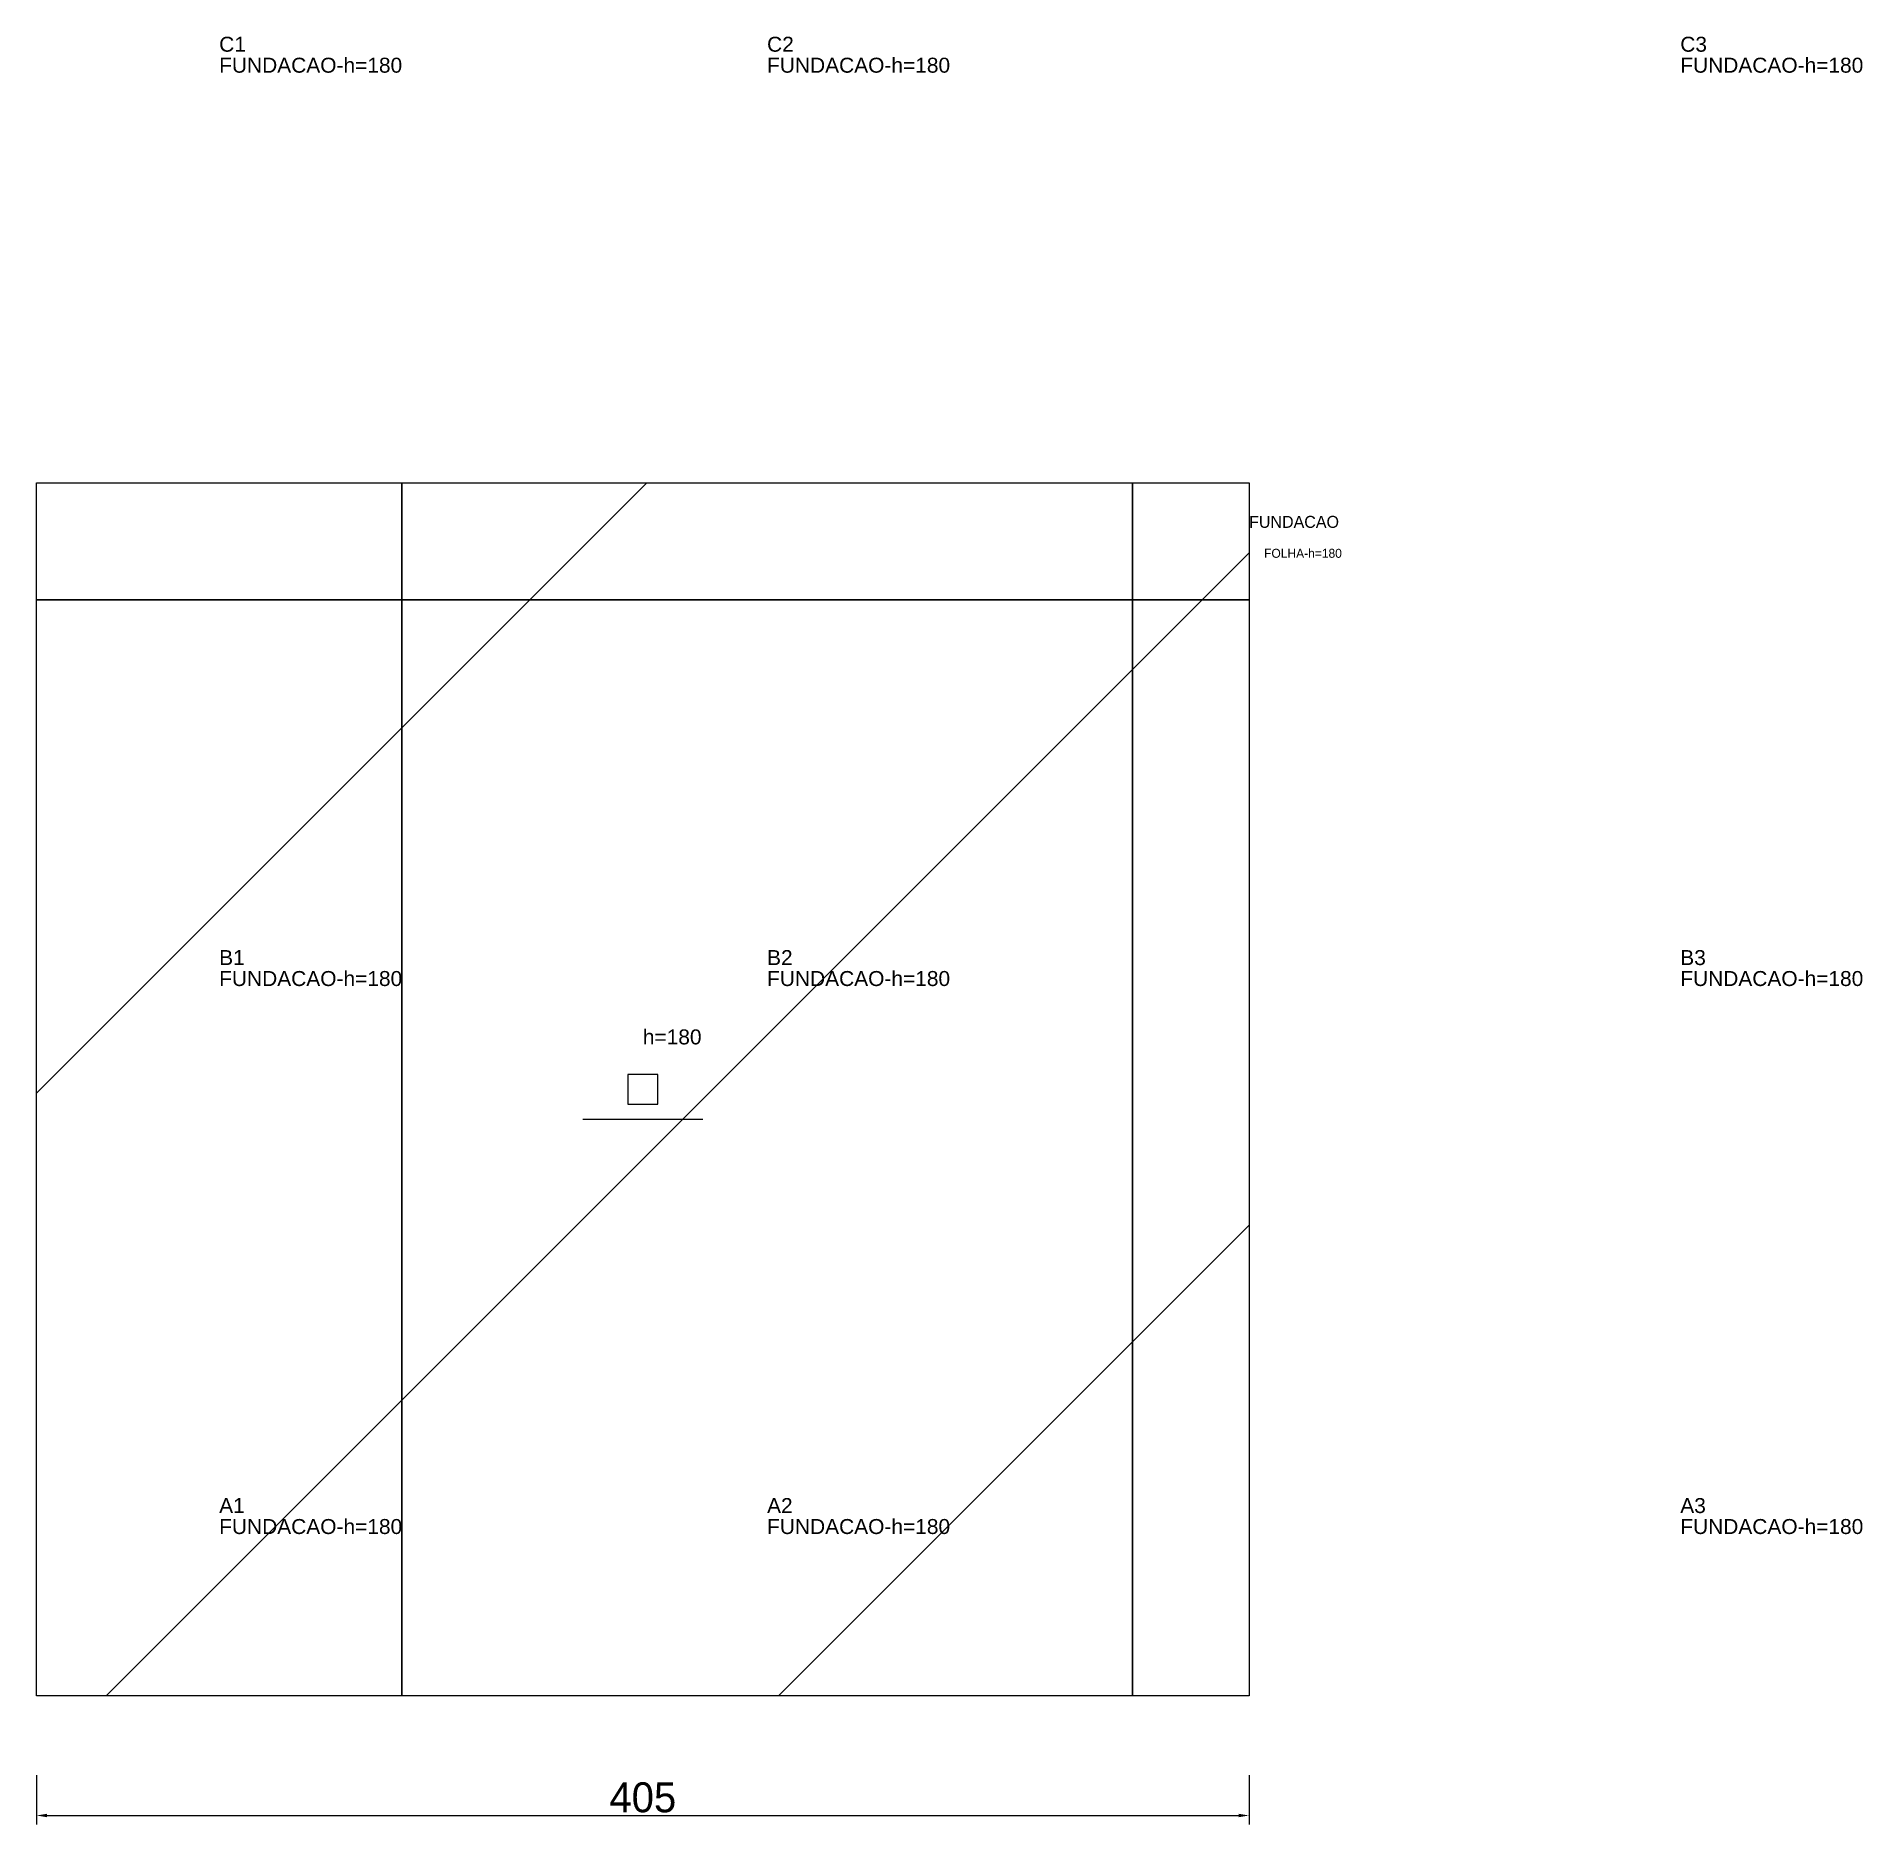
# Model space of a CAD drawing. Header units: metres. Extents: x 222 to 832, y -246 to 351.
import ezdxf

# ---------------------------------------------------------------- set-up
doc = ezdxf.new("R2010")
doc.units = ezdxf.units.M
for name, color, linetype in [('3', 3, 'CONTINUOUS'), ('AUX00', 7, 'CONTINUOUS'), ('COTA', 241, 'CONTINUOUS'), ('FOLHA', 255, 'CONTINUOUS'), ('Hachura', 251, 'CONTINUOUS'), ('NOMENCLATURA', 7, 'CONTINUOUS'), ('Nível', 160, 'CONTINUOUS'), ('Painéis', 200, 'CONTINUOUS'), ('Pilares', 5, 'CONTINUOUS'), ('SARR_2.2x7', 40, 'CONTINUOUS')]:
    doc.layers.add(name, color=color, linetype=linetype)
doc.styles.add('ARIAL', font='Arial.ttf')
doc.styles.add('STR_STANDARD', font='arial.ttf')
doc.dimstyles.new('EZ DXF', dxfattribs={"dimtxt": 10, "dimasz": 3.5, "dimexe": 3, "dimexo": 1.5, "dimgap": 1, "dimtad": 1, "dimdec": 1, "dimdsep": 46, "dimcen": 2.5, "dimazin": 3, "dimtfac": 1, "dimtmove": 0, "dimatfit": 3})

msp = doc.modelspace()

# ---------------------------------------------------------------- hatches: boundary and pattern name
at = {"layer": 'Hachura'}
h = msp.add_hatch(dxfattribs=at)
h.set_pattern_fill('ANSI31', scale=50)
h.paths.add_polyline_path([(627.2, 201.5), (627.2, -203.5), (222.2, -203.5), (222.2, 201.5)])
h = msp.add_hatch(dxfattribs=at)
h.set_pattern_fill('ANSI31', scale=50)
h.paths.add_polyline_path([(627.2, 201.5), (627.2, -203.5), (222.2, -203.5), (222.2, 201.5)])

# ---------------------------------------------------------------- linework, layer by layer
at = {"layer": '3'}
for points in [[(344.2, -203.5), (344.2, 201.5)], [(344.2, -203.5), (344.2, 201.5)], [(588.2, -203.5), (588.2, 201.5)], [(588.2, -203.5), (588.2, 201.5)], [(222.2, 162.5), (627.2, 162.5)], [(222.2, 162.5), (627.2, 162.5)]]:
    msp.add_lwpolyline(points, close=True, dxfattribs=at)
at = {"layer": 'Painéis', "color": 200}
for p, q in [((222.2, -203.5), (222.2, 201.5)), ((222.2, 201.5), (627.2, 201.5)), ((222.2, -203.5), (222.2, 201.5)), ((222.2, 201.5), (627.2, 201.5)), ((627.2, 201.5), (627.2, -203.5)), ((627.2, 201.5), (627.2, -203.5)), ((627.2, -203.5), (222.2, -203.5)), ((627.2, -203.5), (222.2, -203.5))]:
    msp.add_line(p, q, dxfattribs=at)
at = {"layer": 'Pilares'}
msp.add_lwpolyline([(419.7, -6), (429.7, -6), (429.7, 4), (419.7, 4)], close=True, dxfattribs=at)
msp.add_lwpolyline([(419.7, -6), (429.7, -6), (429.7, 4), (419.7, 4)], close=True, dxfattribs=at)
at = {"layer": 'SARR_2.2x7'}
msp.add_line((404.7, -11), (444.7, -11), dxfattribs=at)
msp.add_line((404.7, -11), (444.7, -11), dxfattribs=at)

# ---------------------------------------------------------------- texts
at = {"layer": '3', "style": 'STR_STANDARD'}
for s, p in [('C1', (283.2, 345.5)), ('C1', (283.2, 345.5)), ('C2', (466.2, 345.5)), ('C2', (466.2, 345.5)), ('C3', (771.2, 345.5)), ('C3', (771.2, 345.5)), ('B1', (283.2, 40.5)), ('B1', (283.2, 40.5)), ('B2', (466.2, 40.5)), ('B2', (466.2, 40.5)), ('B3', (771.2, 40.5)), ('B3', (771.2, 40.5)), ('A1', (283.2, -142.5)), ('A1', (283.2, -142.5)), ('A2', (466.2, -142.5)), ('A2', (466.2, -142.5)), ('A3', (771.2, -142.5)), ('A3', (771.2, -142.5))]:
    msp.add_text(s, height=5, dxfattribs=at).set_placement(p)
at = {"layer": 'AUX00', "style": 'STR_STANDARD'}
for p in [(283.2, 338.5), (283.2, 338.5), (466.2, 338.5), (466.2, 338.5), (771.2, 338.5), (771.2, 338.5), (283.2, 33.5), (283.2, 33.5), (466.2, 33.5), (466.2, 33.5), (771.2, 33.5), (771.2, 33.5), (283.2, -149.5), (283.2, -149.5), (466.2, -149.5), (466.2, -149.5), (771.2, -149.5), (771.2, -149.5)]:
    msp.add_text('FUNDACAO-h=180', height=5, dxfattribs=at).set_placement(p)
at = {"layer": 'FOLHA'}
msp.add_text('FOLHA-h=180', height=3, dxfattribs=at).set_placement((632.2, 176.5))
msp.add_text('FOLHA-h=180', height=3, dxfattribs=at).set_placement((632.2, 176.5))
at = {"layer": 'NOMENCLATURA', "insert": (424.7, 19), "char_height": 5, "attachment_point": 1, "style": 'ARIAL'}
msp.add_mtext('h=180', dxfattribs=at)
msp.add_mtext('h=180', dxfattribs=at)
at = {"layer": 'Nível'}
msp.add_text('FUNDACAO', height=4, dxfattribs=at).set_placement((627.2, 186.5))
msp.add_text('FUNDACAO', height=4, dxfattribs=at).set_placement((627.2, 186.5))

# ---------------------------------------------------------------- dimensions: what is measured, and where the dimension line sits
at = {"layer": 'COTA'}
msp.add_linear_dim(base=(222.2, -243.5), p1=(222.2, -228.5), p2=(627.2, -228.5), dimstyle='EZ DXF', dxfattribs=at).render()
msp.add_linear_dim(base=(222.2, -243.5), p1=(222.2, -228.5), p2=(627.2, -228.5), dimstyle='EZ DXF', dxfattribs=at).render()

doc.saveas('drawing.dxf')
